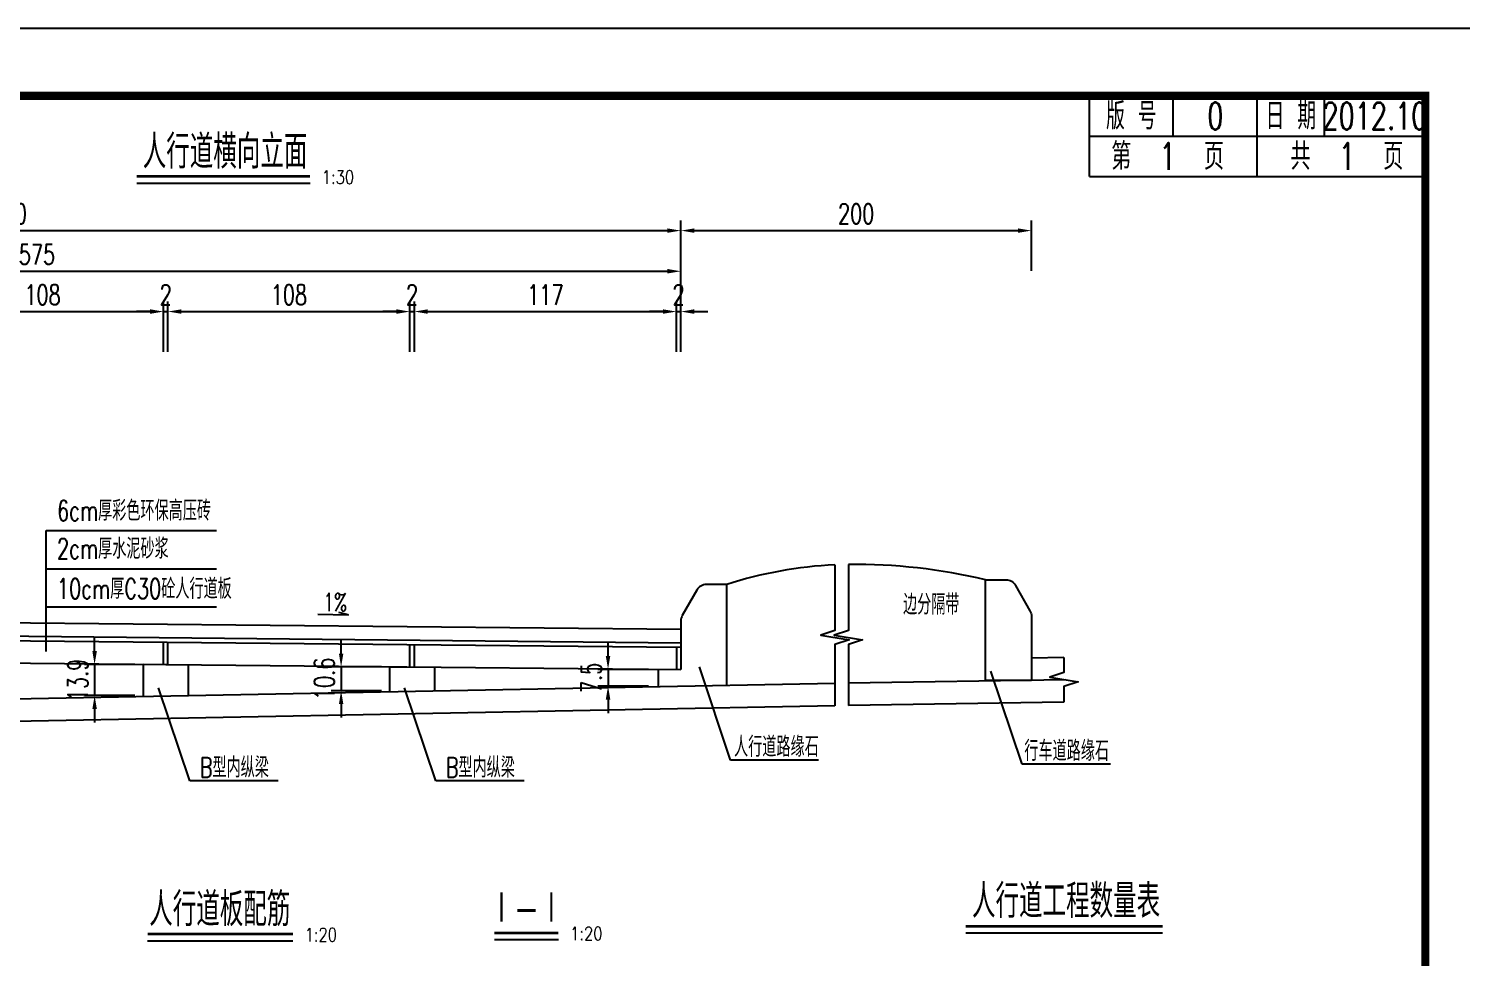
# Model space of a CAD drawing. Header units: millimetres. Extents: x -51 to 12129, y -1309 to -715.
# Drawn here: x 9811.9 to 10025.1, y -852.9 to -714.7 of the extents above; entities that cross this region are included whole.
import ezdxf
from ezdxf.enums import TextEntityAlignment as Align

# ---------------------------------------------------------------- set-up
doc = ezdxf.new("R2010")
doc.units = ezdxf.units.MM
doc.header["$LTSCALE"] = 0.25
for name, color, linetype in [('图框', 7, 'Continuous'), ('尺寸标注', 2, 'Continuous'), ('文字', 7, 'Continuous'), ('标注', 4, 'Continuous'), ('次轮廓线', 7, 'Continuous'), ('轮廓线', 1, 'Continuous')]:
    doc.layers.add(name, color=color, linetype=linetype)
doc.styles.get("Standard").update_dxf_attribs({"font": 'simplex1.shx', "width": 0.7, "bigfont": 'hztxt.shx'})
doc.styles.add('TEXT', font='simplex1.shx', dxfattribs={"width": 0.7, "bigfont": 'hztxt.shx'})
doc.dimstyles.new('比例1：30', dxfattribs={"dimscale": 0, "dimtxt": 3, "dimasz": 2, "dimexe": 1.5, "dimexo": 1, "dimgap": 1, "dimtad": 1, "dimdec": 1, "dimlfac": 3, "dimzin": 13, "dimdsep": 46, "dimtxsty": 'Standard', "dimcen": -0.09, "dimclrd": 256, "dimclre": 256, "dimclrt": 7, "dimaunit": 1, "dimadec": 0, "dimazin": 0, "dimtfac": 0.0005, "dimtdec": 1, "dimtix": 1, "dimtmove": 2, "dimatfit": 3, "dimldrblk": 'DIM', "dimfxl": 0, "dimtolj": 1, "dimtzin": 13, "dimarcsym": 0})

# ---------------------------------------------------------------- blocks, each defined once
blk = doc.blocks.new('*D2268')
at = {"layer": 'Defpoints', "color": 0}
for p in [(9908.96, -744.71), (9708.96, -810.08), (9908.96, -809.41)]:
    blk.add_point(p, dxfattribs=at)
at = {"layer": '标注', "lineweight": -2}
for p, q in [((9708.96, -750.71), (9708.96, -743.21)), ((9908.96, -750.71), (9908.96, -743.21)), ((9710.96, -744.71), (9906.96, -744.71))]:
    blk.add_line(p, q, dxfattribs=at)
at = {"layer": '标注'}
for points in [[(9710.96, -744.38), (9710.96, -745.04), (9708.96, -744.71)], [(9906.96, -744.38), (9906.96, -745.04), (9908.96, -744.71)]]:
    blk.add_solid(points, dxfattribs=at)
at = {"layer": '标注', "color": 7, "insert": (9808.96, -742.21), "char_height": 3, "attachment_point": 5}
blk.add_mtext('\\A1;600', dxfattribs=at)
blk = doc.blocks.new('DIM')
blk.add_lwpolyline([(-1, -0.1, 0.2, 0, 0), (0, 0, 0, 0, 0)], format="xyseb")
blk = doc.blocks.new('*D2228')
at = {"layer": 'Defpoints', "color": 0}
for p in [(9831.96, -756.76), (9795.96, -802.92), (9831.96, -803.28)]:
    blk.add_point(p, dxfattribs=at)
at = {"layer": '标注', "lineweight": -2}
for p, q in [((9795.96, -762.76), (9795.96, -755.26)), ((9797.96, -756.76), (9829.96, -756.76)), ((9831.96, -762.76), (9831.96, -755.26))]:
    blk.add_line(p, q, dxfattribs=at)
at = {"layer": '标注'}
for points in [[(9797.96, -756.42), (9797.96, -757.09), (9795.96, -756.76)], [(9829.96, -756.42), (9829.96, -757.09), (9831.96, -756.76)]]:
    blk.add_solid(points, dxfattribs=at)
at = {"layer": '标注', "color": 7, "insert": (9813.96, -754.26), "char_height": 3, "attachment_point": 5}
blk.add_mtext('\\A1;108', dxfattribs=at)
blk = doc.blocks.new('*D2271')
at = {"layer": 'Defpoints', "color": 0}
for p in [(9961.14, -744.71), (9908.96, -806.43), (9961.14, -806.88)]:
    blk.add_point(p, dxfattribs=at)
at = {"layer": '标注', "lineweight": -2}
for p, q in [((9908.96, -750.71), (9908.96, -743.21)), ((9961.14, -750.71), (9961.14, -743.21)), ((9910.96, -744.71), (9959.14, -744.71))]:
    blk.add_line(p, q, dxfattribs=at)
at = {"layer": '标注'}
for points in [[(9910.96, -744.38), (9910.96, -745.04), (9908.96, -744.71)], [(9959.14, -744.38), (9959.14, -745.04), (9961.14, -744.71)]]:
    blk.add_solid(points, dxfattribs=at)
at = {"layer": '标注', "color": 7, "insert": (9935.05, -742.21), "char_height": 3, "attachment_point": 5}
blk.add_mtext('\\A1;200', dxfattribs=at)
blk = doc.blocks.new('*D2274')
at = {"layer": 'Defpoints', "color": 0}
for p in [(9832.63, -756.76), (9831.96, -807.61), (9832.63, -807.61)]:
    blk.add_point(p, dxfattribs=at)
at = {"layer": '标注', "lineweight": -2}
for p, q in [((9829.96, -756.76), (9827.96, -756.76)), ((9831.96, -762.76), (9831.96, -755.26)), ((9831.96, -756.76), (9832.63, -756.76)), ((9832.63, -762.76), (9832.63, -755.26)), ((9834.63, -756.76), (9836.63, -756.76))]:
    blk.add_line(p, q, dxfattribs=at)
at = {"layer": '标注'}
for points in [[(9829.96, -756.42), (9829.96, -757.09), (9831.96, -756.76)], [(9834.63, -756.42), (9834.63, -757.09), (9832.63, -756.76)]]:
    blk.add_solid(points, dxfattribs=at)
at = {"layer": '标注', "color": 7, "insert": (9832.3, -754.26), "char_height": 3, "attachment_point": 5}
blk.add_mtext('\\A1;2', dxfattribs=at)
blk = doc.blocks.new('*D2232')
at = {"layer": 'Defpoints', "color": 0}
for p in [(9868.63, -756.76), (9832.63, -807.61), (9868.63, -807.61)]:
    blk.add_point(p, dxfattribs=at)
at = {"layer": '标注', "lineweight": -2}
for p, q in [((9832.63, -762.76), (9832.63, -755.26)), ((9834.63, -756.76), (9866.63, -756.76)), ((9868.63, -762.76), (9868.63, -755.26))]:
    blk.add_line(p, q, dxfattribs=at)
at = {"layer": '标注'}
for points in [[(9834.63, -756.42), (9834.63, -757.09), (9832.63, -756.76)], [(9866.63, -756.42), (9866.63, -757.09), (9868.63, -756.76)]]:
    blk.add_solid(points, dxfattribs=at)
at = {"layer": '标注', "color": 7, "insert": (9850.63, -754.26), "char_height": 3, "attachment_point": 5}
blk.add_mtext('\\A1;108', dxfattribs=at)
blk = doc.blocks.new('*D2275')
at = {"layer": 'Defpoints', "color": 0}
for p in [(9869.3, -756.76), (9868.63, -807.98), (9869.3, -807.98)]:
    blk.add_point(p, dxfattribs=at)
at = {"layer": '标注', "lineweight": -2}
for p, q in [((9866.63, -756.76), (9864.63, -756.76)), ((9868.63, -762.76), (9868.63, -755.26)), ((9868.63, -756.76), (9869.3, -756.76)), ((9869.3, -762.76), (9869.3, -755.26)), ((9871.3, -756.76), (9873.3, -756.76))]:
    blk.add_line(p, q, dxfattribs=at)
at = {"layer": '标注'}
for points in [[(9866.63, -756.42), (9866.63, -757.09), (9868.63, -756.76)], [(9871.3, -756.42), (9871.3, -757.09), (9869.3, -756.76)]]:
    blk.add_solid(points, dxfattribs=at)
at = {"layer": '标注', "color": 7, "insert": (9868.96, -754.26), "char_height": 3, "attachment_point": 5}
blk.add_mtext('\\A1;2', dxfattribs=at)
blk = doc.blocks.new('*D2233')
at = {"layer": 'Defpoints', "color": 0}
for p in [(9908.3, -756.76), (9908.3, -803.26), (9869.3, -807.98)]:
    blk.add_point(p, dxfattribs=at)
at = {"layer": '标注', "lineweight": -2}
for p, q in [((9869.3, -762.76), (9869.3, -755.26)), ((9871.3, -756.76), (9906.3, -756.76)), ((9908.3, -762.76), (9908.3, -755.26))]:
    blk.add_line(p, q, dxfattribs=at)
at = {"layer": '标注'}
for points in [[(9871.3, -756.42), (9871.3, -757.09), (9869.3, -756.76)], [(9906.3, -756.42), (9906.3, -757.09), (9908.3, -756.76)]]:
    blk.add_solid(points, dxfattribs=at)
at = {"layer": '标注', "color": 7, "insert": (9888.8, -754.26), "char_height": 3, "attachment_point": 5}
blk.add_mtext('\\A1;117', dxfattribs=at)
blk = doc.blocks.new('*D2234')
at = {"layer": 'Defpoints', "color": 0}
for p in [(9908.96, -756.76), (9908.96, -803.26), (9908.3, -807.98)]:
    blk.add_point(p, dxfattribs=at)
at = {"layer": '标注', "lineweight": -2}
for p, q in [((9906.3, -756.76), (9904.3, -756.76)), ((9908.3, -762.76), (9908.3, -755.26)), ((9908.3, -756.76), (9908.96, -756.76)), ((9908.96, -762.76), (9908.96, -755.26)), ((9910.96, -756.76), (9912.96, -756.76))]:
    blk.add_line(p, q, dxfattribs=at)
at = {"layer": '标注'}
for points in [[(9906.3, -756.42), (9906.3, -757.09), (9908.3, -756.76)], [(9910.96, -756.42), (9910.96, -757.09), (9908.96, -756.76)]]:
    blk.add_solid(points, dxfattribs=at)
at = {"layer": '标注', "color": 7, "insert": (9908.63, -754.26), "char_height": 3, "attachment_point": 5}
blk.add_mtext('\\A1;2', dxfattribs=at)
blk = doc.blocks.new('*D2281')
at = {"layer": 'Defpoints', "color": 0}
for p in [(9832.3, -809.28), (9821.71, -813.91), (9832.3, -813.91)]:
    blk.add_point(p, dxfattribs=at)
at = {"layer": '标注', "lineweight": -2}
for p, q in [((9821.71, -807.28), (9821.71, -805.28)), ((9827.71, -809.28), (9820.21, -809.28)), ((9821.71, -809.28), (9821.71, -813.91)), ((9827.71, -813.91), (9820.21, -813.91)), ((9821.71, -815.91), (9821.71, -817.91))]:
    blk.add_line(p, q, dxfattribs=at)
at = {"layer": '标注'}
for points in [[(9821.38, -807.28), (9822.05, -807.28), (9821.71, -809.28)], [(9821.38, -815.91), (9822.05, -815.91), (9821.71, -813.91)]]:
    blk.add_solid(points, dxfattribs=at)
at = {"layer": '标注', "color": 7, "insert": (9819.21, -811.59), "char_height": 3, "attachment_point": 5, "rotation": 90}
blk.add_mtext('\\A1;13.9', dxfattribs=at)
blk = doc.blocks.new('*D2282')
at = {"layer": 'Defpoints', "color": 0}
for p in [(9868.96, -809.65), (9858.4, -813.18), (9868.96, -813.18)]:
    blk.add_point(p, dxfattribs=at)
at = {"layer": '标注', "lineweight": -2}
for p, q in [((9858.4, -807.65), (9858.4, -805.65)), ((9864.4, -809.65), (9856.9, -809.65)), ((9858.4, -809.65), (9858.4, -813.18)), ((9864.4, -813.18), (9856.9, -813.18)), ((9858.4, -815.18), (9858.4, -817.18))]:
    blk.add_line(p, q, dxfattribs=at)
at = {"layer": '标注'}
for points in [[(9858.07, -807.65), (9858.73, -807.65), (9858.4, -809.65)], [(9858.07, -815.18), (9858.73, -815.18), (9858.4, -813.18)]]:
    blk.add_solid(points, dxfattribs=at)
at = {"layer": '标注', "color": 7, "insert": (9855.9, -811.41), "char_height": 3, "attachment_point": 5, "rotation": 90}
blk.add_mtext('\\A1;10.6', dxfattribs=at)
blk = doc.blocks.new('*D2283')
at = {"layer": 'Defpoints', "color": 0}
for p in [(9905.63, -810.01), (9898.13, -812.5), (9905.63, -812.5)]:
    blk.add_point(p, dxfattribs=at)
at = {"layer": '标注', "lineweight": -2}
for p, q in [((9898.13, -808.01), (9898.13, -806.01)), ((9904.13, -810.01), (9896.63, -810.01)), ((9898.13, -810.01), (9898.13, -812.5)), ((9904.13, -812.5), (9896.63, -812.5)), ((9898.13, -814.5), (9898.13, -816.5))]:
    blk.add_line(p, q, dxfattribs=at)
at = {"layer": '标注'}
for points in [[(9897.79, -808.01), (9898.46, -808.01), (9898.13, -810.01)], [(9897.79, -814.5), (9898.46, -814.5), (9898.13, -812.5)]]:
    blk.add_solid(points, dxfattribs=at)
at = {"layer": '标注', "color": 7, "insert": (9895.63, -811.26), "char_height": 3, "attachment_point": 5, "rotation": 90}
blk.add_mtext('\\A1;7.5', dxfattribs=at)
blk = doc.blocks.new('*D2320')
at = {"layer": 'Defpoints', "color": 0}
for p in [(9908.96, -750.76), (9717.3, -800.46), (9908.96, -806.05)]:
    blk.add_point(p, dxfattribs=at)
at = {"layer": '标注', "lineweight": -2}
for p, q in [((9717.3, -756.76), (9717.3, -749.26)), ((9908.96, -756.76), (9908.96, -749.26)), ((9719.3, -750.76), (9906.96, -750.76))]:
    blk.add_line(p, q, dxfattribs=at)
at = {"layer": '标注'}
for points in [[(9719.3, -750.42), (9719.3, -751.09), (9717.3, -750.76)], [(9906.96, -750.42), (9906.96, -751.09), (9908.96, -750.76)]]:
    blk.add_solid(points, dxfattribs=at)
at = {"layer": '标注', "color": 7, "insert": (9813.13, -748.26), "char_height": 3, "attachment_point": 5}
blk.add_mtext('\\A1;575', dxfattribs=at)
blk = doc.blocks.new('series')
at = {"width": 0.75}
for tag, height, p in [('页码', 4, (-35, -19)), ('图名', 5, (-220, -282)), ('图号', 5, (-20, -282))]:
    blk.add_attdef(tag, text='', height=height, dxfattribs=at).set_placement(p, align=Align.MIDDLE_CENTER)
blk = doc.blocks.new('123')
at = {"layer": '图框', "color": 2}
blk.add_lwpolyline([(369.33, -1011.65), (369.33, -714.65), (-50.67, -714.65), (-50.67, -1011.65)], close=True, dxfattribs=at)

msp = doc.modelspace()

# ---------------------------------------------------------------- linework, layer by layer
msp.add_line((9951.36761, -849.23271), (9980.66296, -849.23271))
at = {"color": 7}
msp.add_lwpolyline([(9854.95824, -801.78784), (9859.42693, -801.87721), (9858.06272, -801.52693)], dxfattribs=at)
at = {"const_width": 0.4}
msp.add_lwpolyline([(9951.36761, -848.23271), (9980.66296, -848.23271)], dxfattribs=at)
for centre, radius, start, end in [((9934.82507, -856.27327), 61.89475, 92.7072045, 107.9180445), ((9934.56054, -880.94936), 86.57291, 76.8054369, 90.4360671)]:
    msp.add_arc(centre, radius, start, end)
at = {"layer": '图框', "const_width": 1.2}
msp.add_lwpolyline([(10019.75412, -724.65471), (9639.75412, -724.65471), (9639.75412, -1001.65471), (10019.75412, -1001.65471)], close=True, dxfattribs=at)
at = {"layer": '文字'}
for p, q in [((9827.99073, -737.64281), (9853.7733, -737.64281)), ((9829.60284, -850.39504), (9851.21751, -850.39504)), ((9881.20544, -850.22145), (9890.73433, -850.22145))]:
    msp.add_line(p, q, dxfattribs=at)
at = {"layer": '文字', "const_width": 0.4}
for points in [[(9827.99073, -736.64281), (9853.7733, -736.64281)], [(9829.60284, -849.39504), (9851.21751, -849.39504)], [(9881.20544, -849.22145), (9890.73433, -849.22145)]]:
    msp.add_lwpolyline(points, dxfattribs=at)
at = {"layer": '标注'}
for p, q in [((9814.48744, -807.32663), (9814.48744, -789.36294)), ((9814.48744, -789.36294), (9839.85377, -789.36294)), ((9814.48744, -795.02477), (9839.85377, -795.02477)), ((9814.48744, -800.6866), (9839.85377, -800.6866)), ((9916.37187, -823.50578), (9911.74688, -809.64438)), ((9959.73791, -824.11712), (9955.11292, -810.25571)), ((9835.86645, -826.59162), (9831.24146, -812.73022)), ((9872.47676, -826.59162), (9867.85177, -812.73022)), ((9929.44379, -823.50578), (9916.37187, -823.50578)), ((9972.9242, -824.11712), (9959.73791, -824.11712)), ((9849.03556, -826.59162), (9835.86645, -826.59162)), ((9885.64588, -826.59162), (9872.47676, -826.59162))]:
    msp.add_line(p, q, dxfattribs=at)
at = {"layer": '次轮廓线'}
for p, q in [((9969.75412, -736.65471), (9969.75412, -724.65471)), ((9982.25412, -730.65471), (9982.25412, -724.65471)), ((9994.75412, -730.65471), (9994.75412, -724.65471)), ((10004.75412, -730.65471), (10004.75412, -724.65471)), ((9969.75412, -730.65471), (10019.75412, -730.65471)), ((9994.75412, -736.65471), (9994.75412, -730.65471)), ((9969.75412, -736.65471), (10019.75412, -736.65471))]:
    msp.add_line(p, q, dxfattribs=at)
at = {"layer": '次轮廓线', "ltscale": 2}
for points in [[(9931.90165, -794.4476), (9931.90165, -804.20334), (9929.80165, -804.90334), (9934.00165, -805.60334), (9931.90165, -806.30334), (9931.90165, -815.43596)], [(9933.90165, -794.37896), (9933.90165, -804.20334), (9931.80165, -804.90334), (9936.00165, -805.60334), (9933.90165, -806.30334), (9933.90165, -815.39721)], [(9965.97185, -808.23154), (9965.97185, -810.46964), (9963.87185, -811.16964), (9968.07185, -811.86964), (9965.97185, -812.56964), (9965.97185, -814.89887)]]:
    msp.add_lwpolyline(points, dxfattribs=at)
at = {"layer": '轮廓线'}
for p, q in [((9915.78276, -797.38057), (9912.77276, -797.38057)), ((9915.78276, -812.38057), (9915.78276, -797.38057)), ((9911.32331, -798.22451), (9909.18148, -801.99788)), ((9717.29798, -802.12892), (9908.99092, -804.04585)), ((9908.96426, -802.82061), (9908.96426, -810.04588)), ((9717.29798, -804.12905), (9908.96426, -806.04571)), ((9717.29798, -804.79572), (9908.96426, -806.71238)), ((9831.96465, -809.27922), (9831.96465, -805.94239)), ((9832.63131, -809.27922), (9832.63131, -805.94905)), ((9868.63131, -809.64589), (9868.63131, -806.30905)), ((9869.29798, -809.64589), (9869.29798, -806.31572)), ((9908.29759, -806.70571), (9908.29759, -810.04588)), ((9717.29798, -808.12922), (9908.96426, -810.04588)), ((9828.96465, -813.97655), (9828.96465, -809.24589)), ((9828.96465, -809.24589), (9835.63131, -809.31255)), ((9835.63131, -809.31255), (9835.63131, -813.84355)), ((9865.63131, -813.24505), (9865.63131, -809.61255)), ((9865.63131, -809.61255), (9872.29798, -809.67922)), ((9872.29798, -809.67922), (9872.29798, -813.11206)), ((9905.63093, -812.44707), (9905.63093, -810.01255)), ((9965.97185, -808.23154), (9961.14004, -808.32793)), ((9931.90165, -812.1025), (9722.29798, -816.10607)), ((9966.21778, -811.56063), (9933.90165, -812.06375)), ((9931.90165, -815.43596), (9720.46551, -819.47441)), ((9965.97185, -814.89887), (9933.90165, -815.39721))]:
    msp.add_line(p, q, dxfattribs=at)
msp.add_lwpolyline([(9961.14004, -811.66193), (9954.32154, -811.66193), (9954.32154, -796.66193), (9957.33155, -796.66193, -0.269914508), (9958.78099, -797.50586), (9960.92282, -801.27924, -0.129788417), (9961.14004, -802.10197)], format="xyb", close=True, dxfattribs=at)
for centre, start, end in [((9912.77276, -799.04724), 90, 150.4200381), ((9910.63093, -802.82061), 150.4200381, 180)]:
    msp.add_arc(centre, 1.66667, start, end, dxfattribs=at)

# ---------------------------------------------------------------- block references
ref = msp.add_blockref('series', (10029.75412, -714.65471))
ref.add_attrib('页码', '第  1  页    共  1  页', dxfattribs={"height": 4, "width": 0.75}).set_placement((9994.75412, -733.65471), align=Align.MIDDLE_CENTER)
at = {"layer": '标注'}
msp.add_blockref('123', (9660, 0), dxfattribs=at)

# ---------------------------------------------------------------- texts
at = {"color": 7, "style": 'TEXT', "width": 0.8}
for s, p in [('1:30', (9857.93187, -736.74345)), ('1:20', (9855.37607, -849.49568)), ('1:20', (9894.8929, -849.32209))]:
    msp.add_text(s, height=2, dxfattribs=at).set_placement(p, align=Align.MIDDLE)
at = {"layer": '尺寸标注', "color": 7, "linetype": 'Continuous', "width": 0.7}
for s, p in [('6cm厚彩色环保高压砖', (9816.11652, -787.87858)), ('2cm厚水泥砂浆', (9816.11652, -793.54041)), ('10cm厚C30砼人行道板', (9816.11652, -799.50576)), ('边分隔带', (9942.03183, -801.85141))]:
    msp.add_text(s, height=3, dxfattribs=at).set_placement(p)
for s, p in [('人行道路缘石', (9923.18409, -821.36187)), ('行车道路缘石', (9966.38347, -821.97321)), ('B型内纵梁', (9842.50594, -824.44771)), ('B型内纵梁', (9879.11626, -824.44771))]:
    msp.add_text(s, height=3, dxfattribs=at).set_placement(p, align=Align.MIDDLE)
at = {"layer": '文字', "width": 0.7}
for s, height, p in [('版 号', 4, (9976.00412, -727.65471)), ('0', 4, (9988.50412, -727.65471)), ('日 期', 4, (9999.75412, -727.65471)), ('2012.10', 4, (10012.25412, -727.65471)), ('人行道横向立面', 5, (9841.12337, -732.97267)), ('人行道板配筋', 5, (9840.34106, -845.7249)), ('Ⅰ-Ⅰ', 5, (9885.98202, -845.55131))]:
    msp.add_text(s, height=height, dxfattribs=at).set_placement(p, align=Align.MIDDLE_CENTER)
msp.add_text('1%', height=2.7, dxfattribs=at).set_placement((9855.72538, -801.36417))
at = {"layer": '文字', "color": 7, "width": 0.7}
msp.add_text('人行道工程数量表', height=5, dxfattribs=at).set_placement((9966.29097, -844.49768), align=Align.MIDDLE_CENTER)

# ---------------------------------------------------------------- dimensions: what is measured, and where the dimension line sits
at = {"layer": '标注'}
for base, p1, p2, picture, middle in [((9908.96426, -744.70928), (9708.96331, -810.08338), (9908.96426, -809.41315), '*D2268', (9808.96379, -742.20928)), ((9908.96426, -750.75511), (9717.29798, -800.46225), (9908.96426, -806.04571), '*D2320', (9813.13112, -748.25511)), ((9831.96465, -756.75511), (9795.96465, -802.91559), (9831.96465, -803.27559), '*D2228', (9813.96465, -754.25511)), ((9832.63131, -756.75511), (9831.96465, -807.6108), (9832.63131, -807.61414), '*D2274', (9832.29798, -754.25511)), ((9868.63131, -756.75511), (9832.63131, -807.61414), (9868.63131, -807.61414), '*D2232', (9850.63131, -754.25511)), ((9869.29798, -756.75511), (9868.63131, -807.97747), (9869.29798, -807.97747), '*D2275', (9868.96465, -754.25511)), ((9908.29759, -756.75511), (9869.29798, -807.97747), (9908.29759, -803.26279), '*D2233', (9888.79779, -754.25511)), ((9908.96426, -756.75511), (9908.29759, -807.97747), (9908.96426, -803.26279), '*D2234', (9908.63093, -754.25511))]:
    dim = msp.add_linear_dim(base=base, p1=p1, p2=p2, dimstyle='比例1：30', override={"dimscale": 1}, dxfattribs=at)
    dim.commit()
    dim.dimension.update_dxf_attribs({"geometry": picture, "text_midpoint": middle})
dim = msp.add_linear_dim(base=(9961.14004, -744.70928), p1=(9908.96426, -806.43325), p2=(9961.14004, -806.88195), text='200', dimstyle='比例1：30', override={"dimscale": 1}, dxfattribs=at)
dim.commit()
dim.dimension.update_dxf_attribs({"geometry": '*D2271', "text_midpoint": (9935.05215, -742.20928)})
for base, p1, p2, picture, middle in [((9821.71416, -813.91005), (9832.29798, -809.27922), (9832.29798, -813.91005), '*D2281', (9819.21416, -811.59463)), ((9858.40101, -813.17856), (9868.96465, -809.64589), (9868.96465, -813.17856), '*D2282', (9855.90101, -811.41222)), ((9898.12554, -812.5039), (9905.63093, -810.01255), (9905.63093, -812.5039), '*D2283', (9895.62554, -811.25822))]:
    dim = msp.add_linear_dim(base=base, p1=p1, p2=p2, angle=90, dimstyle='比例1：30', override={"dimscale": 1}, dxfattribs=at)
    dim.commit()
    dim.dimension.update_dxf_attribs({"geometry": picture, "text_midpoint": middle})

doc.saveas('drawing.dxf')
